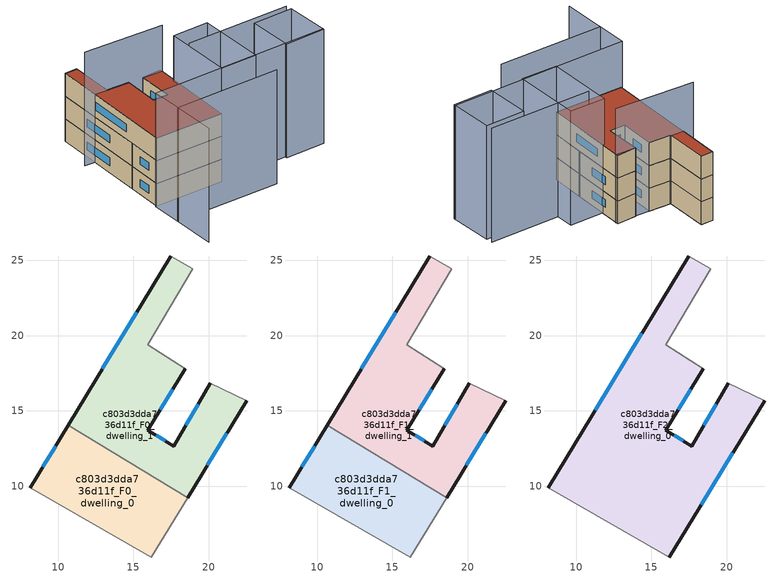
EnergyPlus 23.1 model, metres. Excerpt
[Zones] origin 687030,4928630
c803d3dda736d11f_F0_dwelling_0
 floor ground (EU_floor_Construction): 16.19,5.3 18.59,9.24 10.66,14.05 8.15,9.91 z0
 wall outside (EU_wall_Construction): 8.15,9.91 10.66,14.05 z0:3
 wall adiabatic (EU_wall_Construction): 18.59,9.24 16.19,5.3 8.15,9.91 z0:3
 wall to c803d3dda736d11f_F0_dwelling_1 (EU_wall_Construction): 10.66,14.05 18.59,9.24 z0:3
 window (EU_Window_Construction): 8.99,11.29 9.83,12.67 z1:2
c803d3dda736d11f_F0_dwelling_1
 floor ground (EU_floor_Construction): 18.59,9.24 22.51,15.67 20.09,16.83 17.67,12.66 15.93,13.73 18.45,17.81 15.95,19.38 18.93,24.45 17.47,25.29 10.66,14.05 z0
 wall outside (EU_wall_Construction): 18.45,17.81 15.93,13.73 17.67,12.66 20.09,16.83 / 22.51,15.67 18.59,9.24 / 10.66,14.05 17.47,25.29 z0:3
 wall adiabatic (EU_wall_Construction): 20.09,16.83 22.51,15.67 / 17.47,25.29 18.93,24.45 15.95,19.38 18.45,17.81 z0:3
 window (EU_Window_Construction): 17.61,16.45 16.77,15.09 / 16.51,13.37 17.09,13.01 / 18.48,14.05 19.29,15.44 / 21.21,13.53 19.9,11.38 / 12.93,17.79 15.2,21.54 z1:2
c803d3dda736d11f_F1_dwelling_0
 floor to c803d3dda736d11f_F0_dwelling_0 (EU_floor_Construction): 16.19,5.3 18.59,9.24 10.66,14.05 8.15,9.91 z3
 wall outside (EU_wall_Construction): 8.15,9.91 10.66,14.05 z3:6
 wall adiabatic (EU_wall_Construction): 18.59,9.24 16.19,5.3 8.15,9.91 z3:6
 wall to c803d3dda736d11f_F1_dwelling_1 (EU_wall_Construction): 10.66,14.05 18.59,9.24 z3:6
 window (EU_Window_Construction): 8.99,11.29 9.83,12.67 z4:5
c803d3dda736d11f_F1_dwelling_1
 floor to c803d3dda736d11f_F0_dwelling_1 (EU_floor_Construction): 18.59,9.24 22.51,15.67 20.09,16.83 17.67,12.66 15.93,13.73 18.45,17.81 15.95,19.38 18.93,24.45 17.47,25.29 10.66,14.05 z3
 wall outside (EU_wall_Construction): 18.45,17.81 15.93,13.73 17.67,12.66 20.09,16.83 / 22.51,15.67 18.59,9.24 / 10.66,14.05 17.47,25.29 z3:6
 wall adiabatic (EU_wall_Construction): 20.09,16.83 22.51,15.67 / 17.47,25.29 18.93,24.45 15.95,19.38 18.45,17.81 z3:6
 window (EU_Window_Construction): 17.61,16.45 16.77,15.09 / 16.51,13.37 17.09,13.01 / 18.48,14.05 19.29,15.44 / 21.21,13.53 19.9,11.38 / 12.93,17.79 15.2,21.54 z4:5
c803d3dda736d11f_F2_dwelling_0
 floor to c803d3dda736d11f_F1_dwelling_0 (EU_floor_Construction): 16.19,5.3 18.59,9.24 10.66,14.05 8.15,9.91 z6
 floor to c803d3dda736d11f_F1_dwelling_1 (EU_floor_Construction): 18.59,9.24 22.51,15.67 20.09,16.83 17.67,12.66 15.93,13.73 18.45,17.81 15.95,19.38 18.93,24.45 17.47,25.29 10.66,14.05 z6
 wall outside (EU_wall_Construction): 18.45,17.81 15.93,13.73 17.67,12.66 20.09,16.83 / 22.51,15.67 16.19,5.3 / 8.15,9.91 17.47,25.29 z6:9
 wall adiabatic (EU_wall_Construction): 20.09,16.83 22.51,15.67 / 16.19,5.3 8.15,9.91 / 17.47,25.29 18.93,24.45 15.95,19.38 18.45,17.81 z6:9
 window (EU_Window_Construction): 17.61,16.45 16.77,15.09 / 16.51,13.37 17.09,13.01 / 18.48,14.05 19.29,15.44 / 20.41,12.21 18.3,8.76 / 11.26,15.03 14.37,20.16 z7:8
 roof outside (EU_roof_Construction): 18.93,24.45 15.95,19.38 18.45,17.81 15.93,13.73 17.67,12.66 20.09,16.83 22.51,15.67 16.19,5.3 8.15,9.91 17.47,25.29 z9
shading: 3.13,1.31 6.02,6.39 / 6.02,6.39 18.28,-0.59 / 5.98,6.33 8.04,9.97 / 8.04,9.97 28.92,-1.78 / 31.92,4.13 19.87,10.94 / 22.32,15.36 13.32,21.04 / 24.06,0.65 26.93,5.91 / 26.93,5.91 31.64,3.34 / 31.64,3.34 28.76,-1.92 / 28.76,-1.92 24.06,0.65 / 20.34,2.92 16.19,5.3 / 16.19,5.3 20.74,13.23 / 20.74,13.23 24.89,10.85 / 24.89,10.85 20.34,2.92 z0:15
[Building]
EU S2 Campaign: North Axis=0; Terrain=City; Solar Distribution=FullExterior
[Site:Location]
Bologna: Latitude=44.5; Longitude=11.25; Time Zone=1; Elevation=37
[SizingPeriod:WeatherFileDays]
AnnualSizingPeriod: Begin Month=1; Begin Day of Month=1; End Month=12; End Day of Month=31; Day of Week for Start Day=Monday; Use Weather File Daylight Saving Period=No; Use Weather File Rain and Snow Indicators=No
[MATERIAL]
EU_InternalMass_Material: Roughness=MediumRough; Thickness=0.1; Conductivity=1; Density=1800; Specific Heat=900; Thermal Absorptance=0.9; Solar Absorptance=0.7; Visible Absorptance=0.7
[MATERIAL:NOMASS] Roughness=MediumRough; Thermal Absorptance=0.9; Solar Absorptance=0.7; Visible Absorptance=0.7
Name | Thermal Resistance
EU_wall_NoMass | 0.937881
EU_roof_NoMass | 0.548572
EU_floor_NoMass | 0.71348
[WINDOWMATERIAL:SIMPLEGLAZINGSYSTEM]
EU_Window_SimpleGlazing: UFactor=4.25633; Solar Heat Gain Coefficient=0.85; Visible Transmittance=0.85
[CONSTRUCTION]
EU_wall_Construction: EU_wall_NoMass
EU_roof_Construction: EU_roof_NoMass
EU_floor_Construction: EU_floor_NoMass
EU_InternalMass_Construction: EU_InternalMass_Material
EU_Window_Construction: EU_Window_SimpleGlazing
[ZONE] Type=1; Multiplier=1; Ceiling Height=autocalculate; Floor Area=autocalculate; Part of Total Floor Area=Yes
Name | Volume
c803d3dda736d11f_F0_dwelling_0; c803d3dda736d11f_F1_dwelling_0 | 131.479
c803d3dda736d11f_F2_dwelling_0 | 336.873
c803d3dda736d11f_F0_dwelling_1; c803d3dda736d11f_F1_dwelling_1 | 205.397
[INTERNALMASS] Construction=EU_InternalMass_Construction
Name | Zone or ZoneList | Surface Area
c803d3dda736d11f_F0_dwelling_0_EU_InternalMass | c803d3dda736d11f_F0_dwelling_0 | 43.8265
c803d3dda736d11f_F0_dwelling_1_EU_InternalMass | c803d3dda736d11f_F0_dwelling_1 | 68.4657
c803d3dda736d11f_F1_dwelling_0_EU_InternalMass | c803d3dda736d11f_F1_dwelling_0 | 43.8265
c803d3dda736d11f_F1_dwelling_1_EU_InternalMass | c803d3dda736d11f_F1_dwelling_1 | 68.4657
c803d3dda736d11f_F2_dwelling_0_EU_InternalMass | c803d3dda736d11f_F2_dwelling_0 | 112.291
[OTHEREQUIPMENT] Fuel Type=Electricity; Design Level Calculation Method=Watts/Area; Power per Zone Floor Area=1; Fraction Latent=0; Fraction Radiant=0; Fraction Lost=0; Carbon Dioxide Generation Rate=0; EndUse Subcategory=EU_Step8_InternalGains
Name | Zone or ZoneList or Space or SpaceList | Schedule
EU_Step8_InternalGain_c803d3dda736d11f_F0_dwelling_0_f000 | c803d3dda736d11f_F0_dwelling_0 | EU_Step8_GainSchedule_c803d3dda736d11f_F0_dwelling_0_f000
EU_Step8_InternalGain_c803d3dda736d11f_F0_dwelling_1_f000 | c803d3dda736d11f_F0_dwelling_1 | EU_Step8_GainSchedule_c803d3dda736d11f_F0_dwelling_1_f000
EU_Step8_InternalGain_c803d3dda736d11f_F1_dwelling_0_f000 | c803d3dda736d11f_F1_dwelling_0 | EU_Step8_GainSchedule_c803d3dda736d11f_F1_dwelling_0_f000
EU_Step8_InternalGain_c803d3dda736d11f_F1_dwelling_1_f000 | c803d3dda736d11f_F1_dwelling_1 | EU_Step8_GainSchedule_c803d3dda736d11f_F1_dwelling_1_f000
EU_Step8_InternalGain_c803d3dda736d11f_F2_dwelling_0_f000 | c803d3dda736d11f_F2_dwelling_0 | EU_Step8_GainSchedule_c803d3dda736d11f_F2_dwelling_0_f000
[ZONEVENTILATION:DESIGNFLOWRATE] Schedule=EU_AlwaysOn; Design Flow Rate Calculation Method=AirChanges/Hour; Air Changes per Hour=0.687892; Ventilation Type=Natural; Fan Pressure Rise=0; Fan Total Efficiency=1; Constant Term Coefficient=1; Temperature Term Coefficient=0; Velocity Term Coefficient=0; Velocity Squared Term Coefficient=0; Minimum Indoor Temperature=-100; Maximum Indoor Temperature=100; Delta Temperature=-100; Minimum Outdoor Temperature=-100; Maximum Outdoor Temperature=100; Maximum Wind Speed=40
Name | Zone or ZoneList or Space or SpaceList
EU_ConstantAir_c803d3dda736d11f_F0_dwelling_0 | c803d3dda736d11f_F0_dwelling_0
EU_ConstantAir_c803d3dda736d11f_F0_dwelling_1 | c803d3dda736d11f_F0_dwelling_1
EU_ConstantAir_c803d3dda736d11f_F1_dwelling_0 | c803d3dda736d11f_F1_dwelling_0
EU_ConstantAir_c803d3dda736d11f_F1_dwelling_1 | c803d3dda736d11f_F1_dwelling_1
EU_ConstantAir_c803d3dda736d11f_F2_dwelling_0 | c803d3dda736d11f_F2_dwelling_0
[HVACTEMPLATE:THERMOSTAT] Constant Heating Setpoint=20; Constant Cooling Setpoint=50
EU_HeatOnly_c803d3dda736d11f_F0_dwelling_0; EU_HeatOnly_c803d3dda736d11f_F0_dwelling_1; EU_HeatOnly_c803d3dda736d11f_F1_dwelling_0; EU_HeatOnly_c803d3dda736d11f_F1_dwelling_1; EU_HeatOnly_c803d3dda736d11f_F2_dwelling_0
[HVACTEMPLATE:ZONE:IDEALLOADSAIRSYSTEM] System Availability Schedule=EU_AlwaysOn; Maximum Heating Supply Air Temperature=50; Minimum Cooling Supply Air Temperature=13; Maximum Heating Supply Air Humidity Ratio=0.0156; Minimum Cooling Supply Air Humidity Ratio=0.0077; Heating Limit=NoLimit; Cooling Limit=NoLimit; Heating Availability Schedule=EU_AlwaysOn; Cooling Availability Schedule=EU_CoolingOff; Dehumidification Control Type=ConstantSensibleHeatRatio; Cooling Sensible Heat Ratio=0.7; Dehumidification Setpoint=60; Humidification Control Type=None; Humidification Setpoint=30; Outdoor Air Method=None; Outdoor Air Flow Rate per Person=0.00944; Outdoor Air Flow Rate per Zone Floor Area=0; Outdoor Air Flow Rate per Zone=0; Demand Controlled Ventilation Type=None; Outdoor Air Economizer Type=NoEconomizer; Heat Recovery Type=None; Sensible Heat Recovery Effectiveness=0.7; Latent Heat Recovery Effectiveness=0.65
Name | Template Thermostat
c803d3dda736d11f_F0_dwelling_0 | EU_HeatOnly_c803d3dda736d11f_F0_dwelling_0
c803d3dda736d11f_F0_dwelling_1 | EU_HeatOnly_c803d3dda736d11f_F0_dwelling_1
c803d3dda736d11f_F1_dwelling_0 | EU_HeatOnly_c803d3dda736d11f_F1_dwelling_0
c803d3dda736d11f_F1_dwelling_1 | EU_HeatOnly_c803d3dda736d11f_F1_dwelling_1
c803d3dda736d11f_F2_dwelling_0 | EU_HeatOnly_c803d3dda736d11f_F2_dwelling_0
[SIZING:ZONE] Zone Cooling Design Supply Air Temperature Input Method=SupplyAirTemperature; Zone Cooling Design Supply Air Temperature=13; Zone Heating Design Supply Air Temperature Input Method=SupplyAirTemperature; Zone Heating Design Supply Air Temperature=50; Zone Cooling Design Supply Air Humidity Ratio=0.008; Zone Heating Design Supply Air Humidity Ratio=0.008; Cooling Design Air Flow Method=DesignDay; Cooling Design Air Flow Rate=0; Cooling Minimum Air Flow per Zone Floor Area=0.000762; Cooling Minimum Air Flow=0; Cooling Minimum Air Flow Fraction=0.2; Heating Design Air Flow Method=DesignDay; Heating Design Air Flow Rate=0; Heating Maximum Air Flow per Zone Floor Area=0.002032; Heating Maximum Air Flow=0.141576; Heating Maximum Air Flow Fraction=0.3; Account for Dedicated Outdoor Air System=No; Dedicated Outdoor Air System Control Strategy=NeutralSupplyAir; Dedicated Outdoor Air Low Setpoint Temperature for Design=autosize; Dedicated Outdoor Air High Setpoint Temperature for Design=autosize; Zone Load Sizing Method=Sensible Load Only No Latent Load; Zone Latent Cooling Design Supply Air Humidity Ratio Input Method=HumidityRatioDifference; Zone Cooling Design Supply Air Humidity Ratio Difference=0.005; Zone Latent Heating Design Supply Air Humidity Ratio Input Method=HumidityRatioDifference; Zone Humidification Design Supply Air Humidity Ratio Difference=0.005
c803d3dda736d11f_F0_dwelling_0; c803d3dda736d11f_F0_dwelling_1; c803d3dda736d11f_F1_dwelling_0; c803d3dda736d11f_F1_dwelling_1; c803d3dda736d11f_F2_dwelling_0
[SCHEDULE:CONSTANT]
Name | Hourly Value
EU_AlwaysOn | 1
EU_CoolingOff | 0
[SCHEDULE:FILE] Column Number=1; Rows to Skip at Top=0; Number of Hours of Data=8760; Column Separator=Comma; Interpolate to Timestep=No; Minutes per Item=60; Adjust Schedule for Daylight Savings=Yes
Name | File
EU_Step8_GainSchedule_c803d3dda736d11f_F0_dwelling_0_f000 | ../../schedules/c803d3dda736d11f/c803d3dda736d11f_F0_dwelling_0_f000_gain.csv
EU_Step8_GainSchedule_c803d3dda736d11f_F0_dwelling_1_f000 | ../../schedules/c803d3dda736d11f/c803d3dda736d11f_F0_dwelling_1_f000_gain.csv
EU_Step8_GainSchedule_c803d3dda736d11f_F1_dwelling_0_f000 | ../../schedules/c803d3dda736d11f/c803d3dda736d11f_F1_dwelling_0_f000_gain.csv
EU_Step8_GainSchedule_c803d3dda736d11f_F1_dwelling_1_f000 | ../../schedules/c803d3dda736d11f/c803d3dda736d11f_F1_dwelling_1_f000_gain.csv
EU_Step8_GainSchedule_c803d3dda736d11f_F2_dwelling_0_f000 | ../../schedules/c803d3dda736d11f/c803d3dda736d11f_F2_dwelling_0_f000_gain.csv
